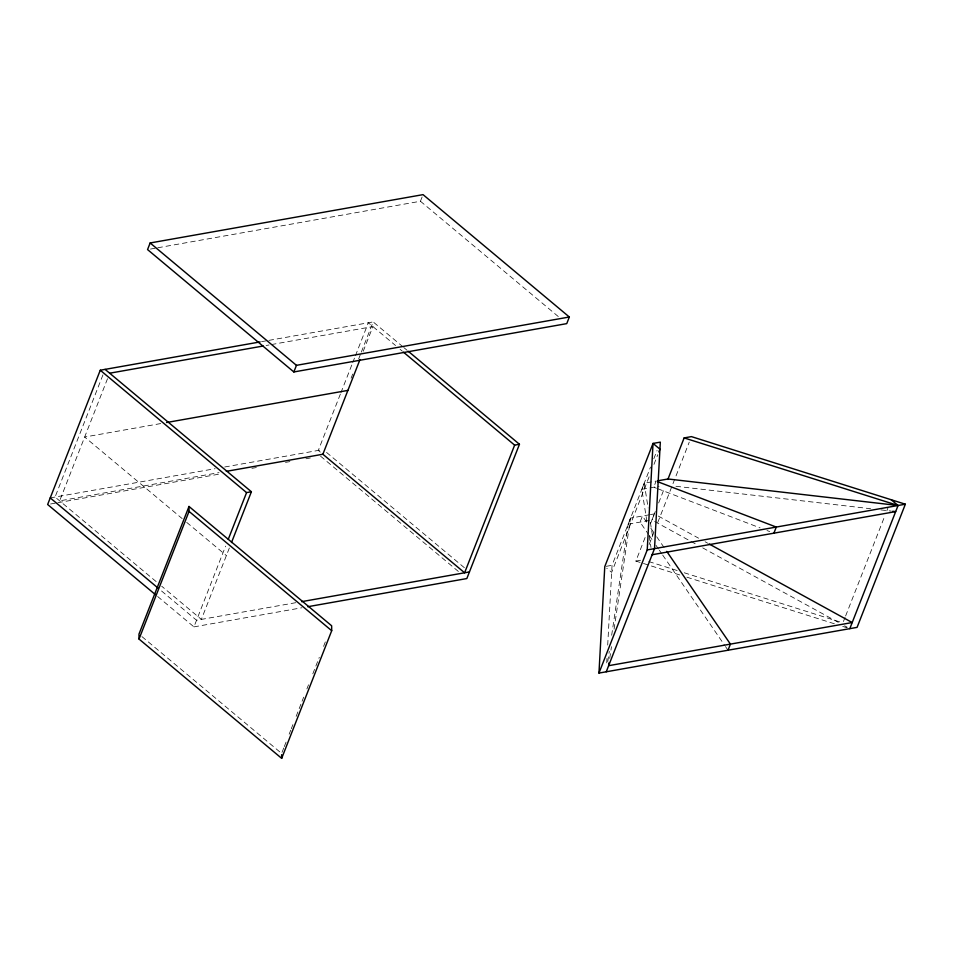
<?xml version="1.0" encoding="UTF-8"?>
<svg xmlns="http://www.w3.org/2000/svg" width="953" height="953" viewBox="0 0 953 953"><rect width="100%" height="100%" fill="white"/><g stroke="black" fill="none" stroke-linecap="round" stroke-linejoin="round"><path stroke-width="0.71" stroke-dasharray="4.76 3.57" d="M606.727 662.883L606.978 658.44M607.704 645.074L612.052 565.296L650.554 467.041M607.764 661.561L609.289 651.34M611.671 635.27L628.146 524.221L630.541 518.11L649.064 514.834M609.729 658.38L611.457 646.694M614.066 629.159L630.541 518.11M646.861 521.303L641.834 489.306L644.216 483.195L656.117 481.086L653.734 487.197L656.498 488.258M102.948 374.874L55.071 497.037L157.138 582.414M107.522 378.698L59.646 500.861L219.047 472.628M157.662 596.518L193.947 626.883L225.599 546.14M229.339 548.023L201.369 619.402L161.676 586.202M340.352 394.137L318.302 450.424L322.876 454.247M340.9 392.767L352.193 363.939M352.729 362.569L354.885 357.077M355.421 355.707L368.334 322.757L395.555 345.522M351.097 378.186L352.717 374.064M358.638 358.971L360.782 353.48M361.318 352.11L373.159 321.911L402.642 346.57M157.769 247.768L420.44 201.25L422.513 195.961M363.224 351.288L372.909 326.581L270.533 344.712M283.768 747.938L281.623 753.43L141.258 636.032M284.316 746.568L286.996 739.707M289.152 734.215L290.76 730.093M291.308 728.723L292.916 724.602M296.145 716.37L301.529 702.635M302.065 701.265L303.673 697.155M306.902 688.912L308.522 684.802M312.822 673.819L319.279 657.344M323.579 646.36L326.271 639.499M653.818 458.738L657.07 450.435M649.088 476.869L611.671 572.348L606.739 568.226M653.972 464.409L657.761 454.724M679.787 574.957L635.865 561.079L645.634 536.17M650.506 523.709L655.39 511.261M658.642 502.958L664.61 487.733M649.112 544.568L653.996 532.108M657.784 522.423L689.245 442.156M843.441 621.511L845.073 617.353M845.621 615.972L884.658 516.335M886.838 510.796L887.922 508.032M653.877 515.12L651.959 519.993L689.71 540.732M150.479 249.067L156.316 248.03M261.575 341.662L267.424 340.626M268.889 340.376L373.159 321.911M266.149 345.486L269.068 344.974M160.7 423.561L84.662 437.034L182.166 518.587M50.247 497.895L215.14 468.685M224.705 466.994L323.127 449.566M50.569 503.994L56.406 502.958M57.871 502.696L219.845 474.01M251.949 468.328L256.333 467.554M285.519 462.384L289.891 461.609M305.949 458.762L310.321 457.988M641.834 489.306L659.023 486.268M650.387 514.596L654.354 513.893M649.315 520.469L628.146 524.221M295.775 602.689L196.544 620.26L160.259 589.907M193.947 626.883L301.934 607.752M606.227 566.32L612.052 565.296M635.865 561.079L643.144 559.792M675.963 486.28L870.601 508.723M880.929 509.903L891.246 511.094M648.814 561.579L677.154 570.525M684.23 572.765L842.905 622.893M686.875 577.184L835.638 624.179M842.714 626.419L846.967 627.765M657.88 488.782L760.089 527.891M766.986 530.535L769.75 531.583M658.261 516.038L698.609 538.195M705.113 541.769L707.722 543.198M691.008 541.447L696.214 544.306M702.718 547.88L839.39 622.94M844.596 625.799L847.193 627.229M420.44 201.25L558.803 316.98M403.774 347.523L407.181 350.359M400.081 349.322L402.357 351.216M326.534 452.413L464.897 568.143M320.542 456.177L458.893 571.907M186.705 522.387L226.385 555.575M646.634 522.101L642.453 516.002L640.047 522.101L648.421 534.311M650.828 528.2L655.855 535.526M656.688 536.742L664.229 547.725M649.267 535.526L652.614 540.411M655.962 545.283L658.475 548.952M659.321 550.167L661.835 553.824M662.669 555.051L724.673 645.348M725.507 646.563L728.021 650.232M644.228 483.207L648.111 507.925M650.399 522.458L652.912 538.457M649.148 535.836L650.982 547.475"/><path stroke-width="1.43" d="M667.862 479.43L684.135 437.915L691.413 436.617L905.35 504.208L857.081 627.372L598.961 673.08L604.774 566.582L653.043 443.419L660.322 442.132L654.52 548.63L606.251 671.794M598.961 673.08L647.23 549.917L653.043 443.419L659.941 449.185L658.857 451.96M609.074 662.764L608.645 665.682L852.196 622.547L709.02 543.913M260.109 341.924L100.268 370.229L47.65 504.506L155.387 594.624M150.145 242.967L147.56 249.579L293.858 371.956L566.749 323.627L569.334 317.004L423.037 194.638L150.145 242.967L296.454 365.333L569.334 317.004M189.004 506.46L138.971 634.114L139.031 639.058L281.671 758.362L331.704 630.707L331.644 625.776L189.004 506.46L189.051 511.392L139.031 639.058M228.279 539.279L246.577 492.606L251.401 491.748L231.496 542.543M293.858 371.956L296.454 365.333M359.996 359.531L322.876 454.247L226.361 471.342M307.771 606.716L466.839 578.554L519.456 444.277L514.632 445.134L464.599 572.789L322.841 454.212M728.021 650.232L730.415 644.121L666.743 551.382M773.896 533.168L776.29 527.069L657.499 481.622M849.802 628.658L898.071 505.495L891.174 499.729M109.666 373.207L263.219 346.01M166.549 422.524L347.893 390.408M657.451 480.86L668.041 478.99L898.071 505.495L684.135 437.915M301.613 601.653L469.436 571.931M647.23 549.917L905.35 504.208M652.114 554.741L895.677 511.606L892.723 511.273M408.313 351.312L519.456 444.277M403.488 352.169L514.632 445.134M105.104 369.383L251.401 491.748M100.268 370.229L246.577 492.606M189.051 511.392L331.704 630.707M50.247 497.895L157.984 588.013M281.635 754.669L281.671 758.362"/></g></svg>
